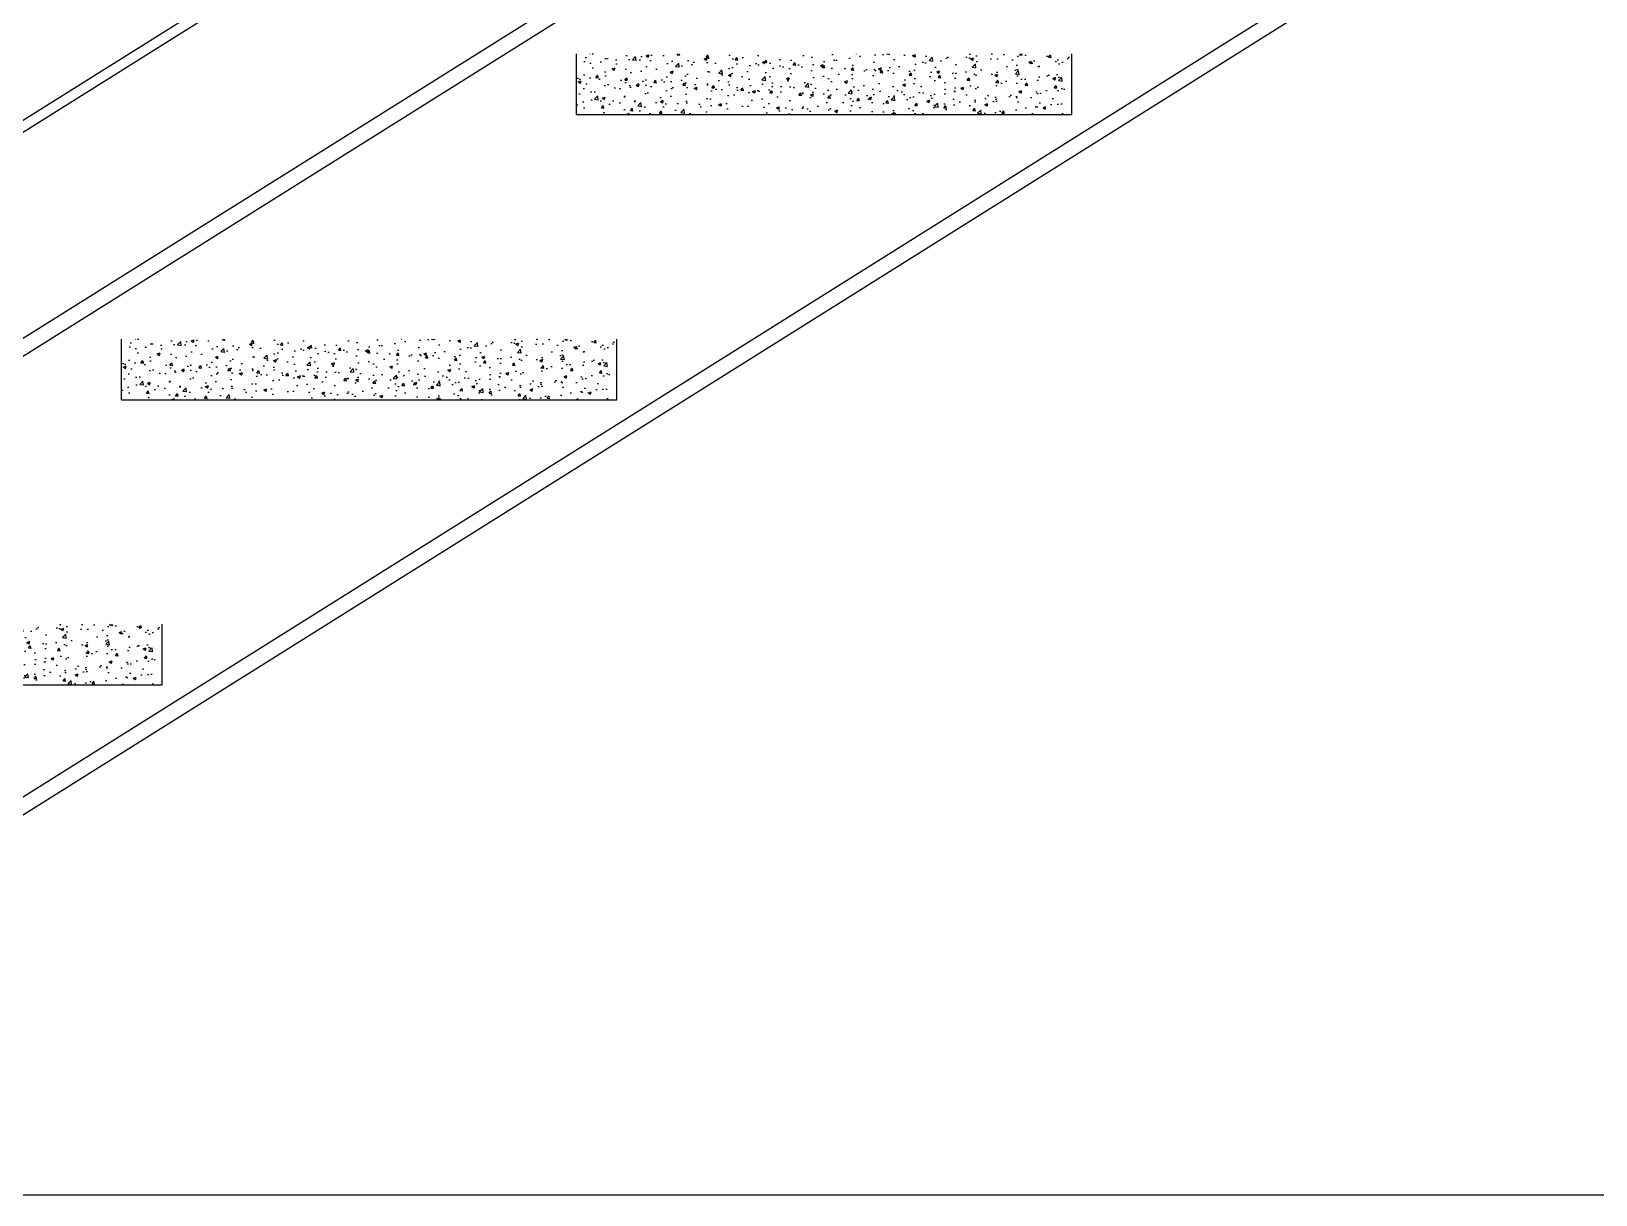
# Model space of a CAD drawing. Header units: inches. Extents: x -1254 to 5631, y 14 to 582.
# Drawn here: x 453.07 to 491.76, y 103.69 to 132.45 of the extents above; entities that cross this region are included whole.
import ezdxf

# ---------------------------------------------------------------- set-up
doc = ezdxf.new("R2010")
doc.units = ezdxf.units.IN
doc.header["$MEASUREMENT"] = 0
for name, color, linetype in [('Arch_Section_Handrail', 1, 'Continuous'), ('LAYER11A', 11, 'Continuous'), ('Layer131B', 71, 'Continuous'), ('Stair_Conc.', 252, 'Continuous'), ('Struc_Section_Steel', 11, 'Continuous')]:
    doc.layers.add(name, color=color, linetype=linetype)

# ---------------------------------------------------------------- blocks, each defined once
blk = doc.blocks.new('STAIR')
at = {"layer": 'Stair_Conc.'}
h = blk.add_hatch(dxfattribs=at)
h.set_pattern_fill('AR-CONC', color=256, scale=0.1, style=0)
h.set_pattern_definition([(50, (-9523.5352, -2427.0011), (0.717260183, -0.062752135), [0.075, -0.825]), (355, (-9523.5352, -2427.0011), (-0.138751334, 0.752192134), [0.06, -0.66]), (100.4514, (-9523.4754, -2427.0063), (0.57850938, 0.68943954), [0.06374019, -0.70114211]), (46.1842, (-9523.5352, -2426.8011), (1.06724105, -0.165519014), [0.1125, -1.2375]), (96.6356, (-9523.4463, -2426.8149), (0.93466271, 0.97411787), [0.09561029, -1.051713]), (351.1842, (-9523.5352, -2426.8011), (0.93466195, 0.9741186), [0.09, -0.99]), (21, (-9523.4352, -2426.8511), (0.596907052, -0.40261889), [0.075, -0.825]), (326, (-9523.4352, -2426.8511), (0.24331533, 0.725150045), [0.06, -0.66]), (71.4514, (-9523.38545, -2426.88464), (0.84022263, 0.322530497), [0.06374019, -0.70114211]), (37.5, (-9523.5352, -2427.00109), (0.012159855, 0.332893854), [0, -0.652, 0, -0.67, 0, -0.6625]), (7.5, (-9523.5352, -2427.0011), (0.263069537, 0.394411712), [0, -0.382, 0, -0.637, 0, -0.2525]), (327.5, (-9523.7582, -2427.00109), (0.533822436, -0.022554872), [0, -0.25, 0, -0.78, 0, -1.035]), (317.5, (-9523.8582, -2427.0011), (0.58318617, 0.100104982), [0, -0.325, 0, -0.518, 0, -0.735])])
h.paths.add_polyline_path([(49, 28.2), (36.75, 28.2), (36.75, 26.7), (49, 26.7)])
h = blk.add_hatch(dxfattribs=at)
h.set_pattern_fill('AR-CONC', color=256, scale=0.1, style=0)
h.set_pattern_definition([(50, (-9534.7852, -2434.0511), (0.717260183, -0.062752135), [0.075, -0.825]), (355, (-9534.7852, -2434.0511), (-0.138751334, 0.752192134), [0.06, -0.66]), (100.4514, (-9534.7254, -2434.0563), (0.57850938, 0.68943954), [0.06374019, -0.70114211]), (46.1842, (-9534.7852, -2433.8511), (1.06724105, -0.165519014), [0.1125, -1.2375]), (96.6356, (-9534.6963, -2433.8649), (0.93466271, 0.97411787), [0.09561029, -1.051713]), (351.1842, (-9534.7852, -2433.8511), (0.93466195, 0.9741186), [0.09, -0.99]), (21, (-9534.6852, -2433.9011), (0.596907052, -0.40261889), [0.075, -0.825]), (326, (-9534.6852, -2433.9011), (0.24331533, 0.725150045), [0.06, -0.66]), (71.4514, (-9534.63545, -2433.93464), (0.84022263, 0.322530497), [0.06374019, -0.70114211]), (37.5, (-9534.7852, -2434.05109), (0.012159855, 0.332893854), [0, -0.652, 0, -0.67, 0, -0.6625]), (7.5, (-9534.7852, -2434.0511), (0.263069537, 0.394411712), [0, -0.382, 0, -0.637, 0, -0.2525]), (327.5, (-9535.0082, -2434.05109), (0.533822436, -0.022554872), [0, -0.25, 0, -0.78, 0, -1.035]), (317.5, (-9535.1082, -2434.0511), (0.58318617, 0.100104982), [0, -0.325, 0, -0.518, 0, -0.735])])
h.paths.add_polyline_path([(37.75, 21.15), (25.5, 21.15), (25.5, 19.65), (37.75, 19.65)])
h = blk.add_hatch(dxfattribs=at)
h.set_pattern_fill('AR-CONC', color=256, scale=0.1, style=0)
h.set_pattern_definition([(50, (-9546.0352, -2441.1011), (0.717260183, -0.062752135), [0.075, -0.825]), (355, (-9546.0352, -2441.1011), (-0.138751334, 0.752192134), [0.06, -0.66]), (100.4514, (-9545.9754, -2441.1063), (0.57850938, 0.68943954), [0.06374019, -0.70114211]), (46.1842, (-9546.0352, -2440.9011), (1.06724105, -0.165519014), [0.1125, -1.2375]), (96.6356, (-9545.9463, -2440.9149), (0.93466271, 0.97411787), [0.09561029, -1.051713]), (351.1842, (-9546.0352, -2440.9011), (0.93466195, 0.9741186), [0.09, -0.99]), (21, (-9545.9352, -2440.9511), (0.596907052, -0.40261889), [0.075, -0.825]), (326, (-9545.9352, -2440.9511), (0.24331533, 0.725150045), [0.06, -0.66]), (71.4514, (-9545.88545, -2440.98464), (0.84022263, 0.322530497), [0.06374019, -0.70114211]), (37.5, (-9546.0352, -2441.10109), (0.012159855, 0.332893854), [0, -0.652, 0, -0.67, 0, -0.6625]), (7.5, (-9546.0352, -2441.1011), (0.263069537, 0.394411712), [0, -0.382, 0, -0.637, 0, -0.2525]), (327.5, (-9546.2582, -2441.10109), (0.533822436, -0.022554872), [0, -0.25, 0, -0.78, 0, -1.035]), (317.5, (-9546.3582, -2441.1011), (0.58318617, 0.100104982), [0, -0.325, 0, -0.518, 0, -0.735])])
h.paths.add_polyline_path([(26.5, 14.1), (14.25, 14.1), (14.25, 12.6), (26.5, 12.6)])
at = {"layer": 'Layer131B', "ltscale": 5}
for p, q in [((36.75, 26.7), (36.75, 28.2)), ((49, 26.7), (49, 28.2)), ((25.5, 19.65), (25.5, 21.15)), ((37.75, 19.65), (37.75, 21.15)), ((26.5, 12.6), (26.5, 14.1))]:
    blk.add_line(p, q, dxfattribs=at)
at = {"layer": 'Layer131B', "ltscale": 8}
for p, q in [((36.75, 26.7), (49, 26.7)), ((25.5, 19.65), (37.75, 19.65)), ((14.25, 12.6), (26.5, 12.6))]:
    blk.add_line(p, q, dxfattribs=at)

msp = doc.modelspace()

# ---------------------------------------------------------------- linework, layer by layer
at = {"layer": 'Arch_Section_Handrail'}
for p, q in [((433.26148, 117.96259), (524.62221, 175.21531)), ((433.39424, 117.75075), (524.75496, 175.00347))]:
    msp.add_line(p, q, dxfattribs=at)
at = {"layer": 'LAYER11A'}
msp.add_line((322.74124, 103.68852), (594.74124, 103.68852), dxfattribs=at)
at = {"layer": 'Struc_Section_Steel'}
for p, q in [((429.80698, 110.40744), (531.5853, 174.18852)), ((430.18198, 110.19989), (532.2915, 174.18852)), ((437.16822, 103.68852), (535.28124, 165.17268)), ((437.87442, 103.68852), (535.28124, 164.73013))]:
    msp.add_line(p, q, dxfattribs=at)

# ---------------------------------------------------------------- block references
msp.add_blockref('STAIR', (429.80698, 103.68852), dxfattribs=at)

doc.saveas('drawing.dxf')
